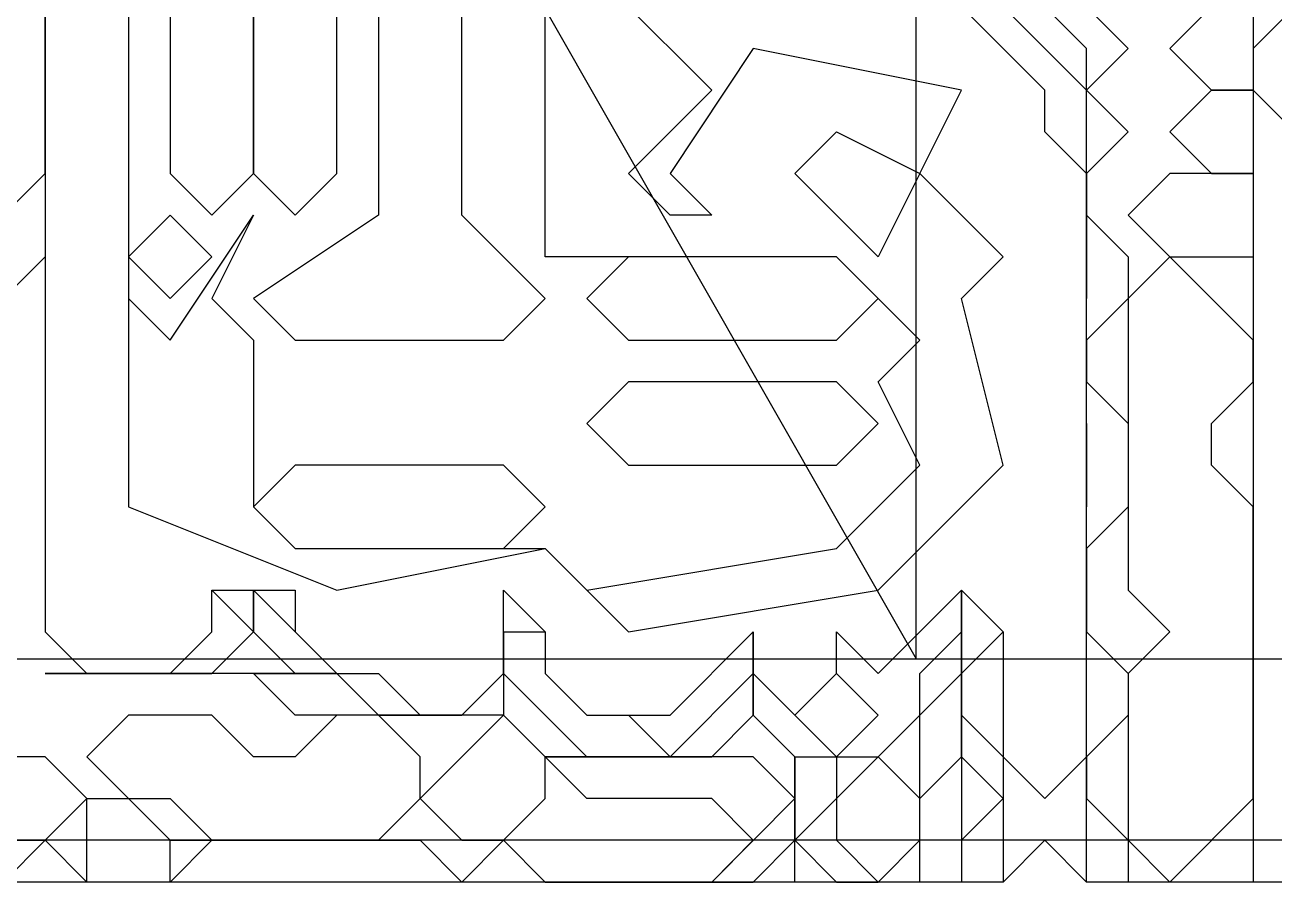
# Model space of a CAD drawing. Extents: x 46 to 224, y 52 to 151.
# Drawn here: x 57.26 to 75.11, y 51.81 to 64.05 of the extents above; entities that cross this region are included whole.
import ezdxf

# ---------------------------------------------------------------- set-up
doc = ezdxf.new("R2010")
doc.units = 0
doc.layers.add('OUTLINE', color=1, linetype='CONTINUOUS')

msp = doc.modelspace()

# ---------------------------------------------------------------- linework, layer by layer
for p, q in [((57.5532, 73.2421), (57.5532, 60.7421)), ((57.5532, 73.2421), (57.5532, 55.3849)), ((57.5532, 73.2421), (57.5532, 55.3849)), ((57.5532, 73.2421), (57.5532, 55.3849)), ((58.7437, 68.4802), (58.7437, 57.1707)), ((58.7437, 68.4802), (58.7437, 57.1707)), ((74.8151, 67.8849), (74.8151, 51.8135)), ((57.5532, 61.9326), (57.5532, 66.0992)), ((57.5532, 61.9326), (57.5532, 66.0992)), ((67.077, 63.123), (64.696, 65.504)), ((67.077, 63.123), (64.696, 65.504)), ((58.7437, 64.9088), (58.7437, 60.1468)), ((59.3389, 64.9088), (59.3389, 61.9326)), ((60.5294, 64.9088), (60.5294, 61.9326)), ((62.3151, 64.9088), (62.3151, 61.3373)), ((64.696, 60.7421), (64.696, 64.9088)), ((60.5294, 61.9326), (60.5294, 64.3135)), ((61.7198, 61.9326), (61.7198, 64.3135)), ((63.5056, 61.3373), (63.5056, 64.3135)), ((71.8389, 63.123), (70.6484, 64.3135)), ((72.4341, 63.123), (71.2437, 64.3135)), ((72.4341, 63.7183), (71.8389, 64.3135)), ((72.4341, 63.7183), (71.8389, 64.3135)), ((72.4341, 63.7183), (71.8389, 64.3135)), ((72.4341, 63.7183), (71.8389, 64.3135)), ((72.4341, 63.7183), (71.8389, 64.3135)), ((72.4341, 64.3135), (73.0294, 63.7183)), ((74.2198, 64.3135), (73.6246, 63.7183)), ((74.2198, 64.3135), (73.6246, 63.7183)), ((75.4103, 64.3135), (74.8151, 63.7183)), ((67.6722, 63.7183), (66.4818, 61.9326)), ((67.6722, 63.7183), (66.4818, 61.9326)), ((70.6484, 63.123), (67.6722, 63.7183)), ((70.6484, 63.123), (67.6722, 63.7183)), ((72.4341, 51.8135), (72.4341, 63.7183)), ((73.0294, 63.7183), (72.4341, 63.123)), ((72.4341, 51.8135), (72.4341, 63.7183)), ((72.4341, 51.8135), (72.4341, 63.7183)), ((72.4341, 51.8135), (72.4341, 63.7183)), ((72.4341, 51.8135), (72.4341, 63.7183)), ((73.6246, 63.7183), (74.2198, 63.123)), ((73.6246, 63.7183), (74.2198, 63.123)), ((74.8151, 63.7183), (74.8151, 63.123)), ((65.8865, 61.9326), (67.077, 63.123)), ((65.8865, 61.9326), (67.077, 63.123)), ((70.0532, 61.9326), (70.6484, 63.123)), ((70.0532, 61.9326), (70.6484, 63.123)), ((71.8389, 62.5278), (71.8389, 63.123)), ((72.4341, 63.123), (73.0294, 62.5278)), ((72.4341, 51.8135), (72.4341, 63.123)), ((74.2198, 63.123), (73.6246, 62.5278)), ((74.2198, 63.123), (73.6246, 62.5278)), ((74.2198, 63.123), (74.8151, 63.123)), ((74.8151, 63.123), (74.2198, 63.123)), ((74.2198, 63.123), (74.8151, 63.123)), ((74.8151, 63.123), (74.2198, 63.123)), ((74.8151, 63.123), (75.4103, 62.5278)), ((68.2675, 61.9326), (68.8627, 62.5278)), ((68.2675, 61.9326), (68.8627, 62.5278)), ((68.8627, 62.5278), (70.0532, 61.9326)), ((68.8627, 62.5278), (70.0532, 61.9326)), ((72.4341, 61.9326), (71.8389, 62.5278)), ((73.0294, 62.5278), (72.4341, 61.9326)), ((73.6246, 62.5278), (74.2198, 61.9326)), ((73.6246, 62.5278), (74.2198, 61.9326)), ((56.9579, 61.3373), (57.5532, 61.9326)), ((56.9579, 61.3373), (57.5532, 61.9326)), ((59.3389, 61.9326), (59.9341, 61.3373)), ((59.9341, 61.3373), (60.5294, 61.9326)), ((60.5294, 61.9326), (61.1246, 61.3373)), ((61.1246, 61.3373), (61.7198, 61.9326)), ((66.4818, 61.3373), (65.8865, 61.9326)), ((66.4818, 61.3373), (65.8865, 61.9326)), ((66.4818, 61.9326), (67.077, 61.3373)), ((66.4818, 61.9326), (67.077, 61.3373)), ((69.4579, 60.7421), (68.2675, 61.9326)), ((69.4579, 60.7421), (68.2675, 61.9326)), ((70.0532, 61.9326), (69.4579, 60.7421)), ((70.0532, 61.9326), (69.4579, 60.7421)), ((71.2437, 60.7421), (70.0532, 61.9326)), ((71.2437, 60.7421), (70.0532, 61.9326)), ((72.4341, 61.9326), (72.4341, 61.3373)), ((72.4341, 53.5992), (72.4341, 61.9326)), ((73.6246, 61.9326), (73.0294, 61.3373)), ((73.6246, 61.9326), (73.0294, 61.3373)), ((74.8151, 61.9326), (73.6246, 61.9326)), ((74.8151, 61.9326), (73.6246, 61.9326)), ((74.2198, 61.9326), (74.8151, 61.9326)), ((74.2198, 61.9326), (74.8151, 61.9326)), ((59.3389, 61.3373), (58.7437, 60.7421)), ((59.3389, 59.5516), (60.5294, 61.3373)), ((59.9341, 60.7421), (59.3389, 61.3373)), ((60.5294, 61.3373), (59.9341, 60.1468)), ((62.3151, 61.3373), (60.5294, 60.1468)), ((64.696, 60.1468), (63.5056, 61.3373)), ((67.077, 61.3373), (66.4818, 61.3373)), ((67.077, 61.3373), (66.4818, 61.3373)), ((72.4341, 61.3373), (72.4341, 60.1468)), ((72.4341, 60.7421), (72.4341, 61.3373)), ((72.4341, 61.3373), (73.0294, 60.7421)), ((73.0294, 61.3373), (73.6246, 60.7421)), ((73.0294, 61.3373), (73.6246, 60.7421)), ((57.5532, 60.7421), (56.9579, 60.1468)), ((58.7437, 60.7421), (59.3389, 60.1468)), ((59.3389, 60.1468), (59.9341, 60.7421)), ((68.8627, 60.7421), (64.696, 60.7421)), ((65.8865, 60.7421), (65.2913, 60.1468)), ((68.8627, 60.7421), (65.8865, 60.7421)), ((70.0532, 59.5516), (68.8627, 60.7421)), ((69.4579, 60.1468), (68.8627, 60.7421)), ((70.6484, 60.1468), (71.2437, 60.7421)), ((70.6484, 60.1468), (71.2437, 60.7421)), ((72.4341, 60.1468), (72.4341, 60.7421)), ((73.0294, 60.7421), (73.0294, 60.1468)), ((73.6246, 60.7421), (73.0294, 60.1468)), ((73.6246, 60.7421), (73.0294, 60.1468)), ((73.6246, 60.7421), (74.8151, 60.7421)), ((74.2198, 60.1468), (73.6246, 60.7421)), ((73.6246, 60.7421), (74.8151, 60.7421)), ((74.2198, 60.1468), (73.6246, 60.7421)), ((74.8151, 60.7421), (74.8151, 51.8135)), ((74.8151, 60.7421), (74.8151, 51.8135)), ((58.7437, 60.1468), (59.3389, 59.5516)), ((59.9341, 60.1468), (60.5294, 59.5516)), ((60.5294, 60.1468), (61.1246, 59.5516)), ((64.1008, 59.5516), (64.696, 60.1468)), ((65.2913, 60.1468), (65.8865, 59.5516)), ((68.8627, 59.5516), (69.4579, 60.1468)), ((71.2437, 57.7659), (70.6484, 60.1468)), ((71.2437, 57.7659), (70.6484, 60.1468)), ((73.0294, 60.1468), (72.4341, 59.5516)), ((73.0294, 60.1468), (73.0294, 55.9802)), ((73.0294, 60.1468), (73.0294, 55.9802)), ((74.8151, 59.5516), (74.2198, 60.1468)), ((74.8151, 59.5516), (74.2198, 60.1468)), ((60.5294, 59.5516), (60.5294, 57.1707)), ((61.1246, 59.5516), (64.1008, 59.5516)), ((65.8865, 59.5516), (68.8627, 59.5516)), ((69.4579, 58.9564), (70.0532, 59.5516)), ((72.4341, 59.5516), (72.4341, 58.9564)), ((74.8151, 58.9564), (74.8151, 59.5516)), ((74.8151, 58.9564), (74.8151, 59.5516)), ((65.8865, 58.9564), (65.2913, 58.3611)), ((68.8627, 58.9564), (65.8865, 58.9564)), ((69.4579, 58.3611), (68.8627, 58.9564)), ((70.0532, 57.7659), (69.4579, 58.9564)), ((72.4341, 58.9564), (73.0294, 58.3611)), ((74.2198, 58.3611), (74.8151, 58.9564)), ((74.2198, 58.3611), (74.8151, 58.9564)), ((65.2913, 58.3611), (65.8865, 57.7659)), ((68.8627, 57.7659), (69.4579, 58.3611)), ((72.4341, 58.3611), (72.4341, 57.1707)), ((72.4341, 57.7659), (72.4341, 58.3611)), ((73.0294, 58.3611), (73.0294, 57.1707)), ((74.2198, 57.7659), (74.2198, 58.3611)), ((74.2198, 57.7659), (74.2198, 58.3611)), ((61.1246, 57.7659), (60.5294, 57.1707)), ((64.1008, 57.7659), (61.1246, 57.7659)), ((64.696, 57.1707), (64.1008, 57.7659)), ((65.8865, 57.7659), (68.8627, 57.7659)), ((68.8627, 56.5754), (70.0532, 57.7659)), ((69.4579, 55.9802), (71.2437, 57.7659)), ((69.4579, 55.9802), (71.2437, 57.7659)), ((72.4341, 57.1707), (72.4341, 57.7659)), ((74.8151, 57.1707), (74.2198, 57.7659)), ((74.8151, 57.1707), (74.2198, 57.7659)), ((58.7437, 57.1707), (61.7198, 55.9802)), ((58.7437, 57.1707), (61.7198, 55.9802)), ((60.5294, 57.1707), (61.1246, 56.5754)), ((60.5294, 57.1707), (61.1246, 56.5754)), ((64.1008, 56.5754), (64.696, 57.1707)), ((73.0294, 57.1707), (72.4341, 56.5754)), ((74.8151, 53.004), (74.8151, 57.1707)), ((74.8151, 53.004), (74.8151, 57.1707)), ((61.1246, 56.5754), (64.696, 56.5754)), ((61.1246, 56.5754), (64.1008, 56.5754)), ((61.7198, 55.9802), (64.696, 56.5754)), ((61.7198, 55.9802), (64.696, 56.5754)), ((64.696, 56.5754), (65.8865, 55.3849)), ((64.696, 56.5754), (65.8865, 55.3849)), ((64.696, 56.5754), (65.2913, 55.9802)), ((65.2913, 55.9802), (68.8627, 56.5754)), ((72.4341, 56.5754), (72.4341, 55.3849)), ((60.5294, 55.3849), (59.9341, 55.9802)), ((59.9341, 55.9802), (60.5294, 55.9802)), ((59.9341, 55.3849), (59.9341, 55.9802)), ((59.9341, 55.9802), (61.1246, 55.9802)), ((60.5294, 55.9802), (60.5294, 55.3849)), ((60.5294, 55.3849), (60.5294, 55.9802)), ((60.5294, 55.9802), (60.5294, 55.3849)), ((60.5294, 55.3849), (60.5294, 55.9802)), ((60.5294, 55.3849), (60.5294, 55.9802)), ((60.5294, 55.9802), (60.5294, 55.3849)), ((60.5294, 55.9802), (61.7198, 54.7897)), ((60.5294, 55.9802), (60.5294, 55.3849)), ((60.5294, 55.3849), (60.5294, 55.9802)), ((61.1246, 55.9802), (61.1246, 55.3849)), ((64.1008, 54.7897), (64.1008, 55.9802)), ((64.1008, 55.9802), (64.696, 55.3849)), ((65.8865, 55.3849), (69.4579, 55.9802)), ((65.8865, 55.3849), (69.4579, 55.9802)), ((69.4579, 54.7897), (70.6484, 55.9802)), ((70.6484, 55.3849), (70.6484, 55.9802)), ((70.6484, 55.9802), (70.6484, 53.5992)), ((70.6484, 54.7897), (70.6484, 55.9802)), ((70.6484, 55.9802), (70.6484, 51.8135)), ((70.6484, 55.3849), (70.6484, 55.9802)), ((70.6484, 55.9802), (70.6484, 54.1945)), ((70.6484, 55.3849), (70.6484, 55.9802)), ((70.6484, 55.9802), (71.2437, 55.3849)), ((70.6484, 55.9802), (71.2437, 55.3849)), ((70.6484, 54.7897), (70.6484, 55.9802)), ((70.6484, 55.9802), (70.6484, 51.8135)), ((73.0294, 55.9802), (73.6246, 55.3849)), ((73.0294, 55.9802), (73.6246, 55.3849)), ((57.5532, 55.3849), (58.1484, 54.7897)), ((57.5532, 55.3849), (58.1484, 54.7897)), ((57.5532, 55.3849), (58.1484, 54.7897)), ((59.3389, 54.7897), (59.9341, 55.3849)), ((59.9341, 54.7897), (60.5294, 55.3849)), ((59.9341, 54.7897), (60.5294, 55.3849)), ((59.9341, 54.7897), (60.5294, 55.3849)), ((59.9341, 54.7897), (60.5294, 55.3849)), ((59.9341, 54.7897), (60.5294, 55.3849)), ((60.5294, 55.3849), (61.1246, 54.7897)), ((60.5294, 55.3849), (61.1246, 54.7897)), ((60.5294, 55.3849), (61.1246, 54.7897)), ((60.5294, 55.3849), (61.1246, 54.7897)), ((61.1246, 55.3849), (61.7198, 54.7897)), ((64.1008, 54.7897), (64.1008, 55.3849)), ((64.1008, 55.3849), (64.1008, 54.7897)), ((64.1008, 54.7897), (64.1008, 55.3849)), ((64.1008, 55.3849), (64.1008, 54.1945)), ((64.1008, 54.7897), (64.1008, 55.3849)), ((64.1008, 55.3849), (64.1008, 54.7897)), ((64.1008, 54.7897), (64.1008, 55.3849)), ((64.1008, 55.3849), (64.696, 55.3849)), ((64.1008, 54.7897), (64.1008, 55.3849)), ((64.1008, 55.3849), (64.1008, 54.1945)), ((64.696, 55.3849), (64.696, 54.7897)), ((64.696, 55.3849), (64.696, 54.7897)), ((66.4818, 54.1945), (67.6722, 55.3849)), ((67.6722, 54.7897), (67.6722, 55.3849)), ((67.6722, 55.3849), (67.6722, 54.1945)), ((67.6722, 55.3849), (67.6722, 54.7897)), ((68.8627, 54.7897), (68.8627, 55.3849)), ((68.8627, 55.3849), (69.4579, 54.7897)), ((70.0532, 54.7897), (70.6484, 55.3849)), ((70.0532, 54.7897), (70.6484, 55.3849)), ((70.0532, 54.7897), (70.6484, 55.3849)), ((70.6484, 55.3849), (70.6484, 51.8135)), ((70.6484, 54.7897), (70.6484, 55.3849)), ((70.6484, 55.3849), (70.6484, 51.8135)), ((70.6484, 54.7897), (70.6484, 55.3849)), ((71.2437, 55.3849), (70.6484, 54.7897)), ((71.2437, 55.3849), (71.2437, 53.5992)), ((72.4341, 55.3849), (73.0294, 54.7897)), ((73.6246, 55.3849), (73.0294, 54.7897)), ((73.6246, 55.3849), (73.0294, 54.7897)), ((60.5294, 54.7897), (57.5532, 54.7897)), ((57.5532, 54.7897), (59.9341, 54.7897)), ((61.7198, 54.7897), (58.1484, 54.7897)), ((58.1484, 54.7897), (59.9341, 54.7897)), ((58.1484, 54.7897), (59.9341, 54.7897)), ((58.1484, 54.7897), (59.9341, 54.7897)), ((58.1484, 54.7897), (59.3389, 54.7897)), ((61.7198, 54.7897), (58.1484, 54.7897)), ((58.1484, 54.7897), (59.9341, 54.7897)), ((61.1246, 54.1945), (60.5294, 54.7897)), ((60.5294, 54.7897), (61.7198, 54.7897)), ((61.1246, 54.7897), (60.5294, 54.7897)), ((61.1246, 54.7897), (62.3151, 54.7897)), ((61.7198, 54.7897), (61.1246, 54.7897)), ((61.1246, 54.7897), (61.7198, 54.7897)), ((61.1246, 54.7897), (62.3151, 54.7897)), ((61.1246, 54.7897), (61.7198, 54.7897)), ((61.7198, 54.7897), (62.3151, 54.1945)), ((62.3151, 54.1945), (61.7198, 54.7897)), ((61.7198, 54.7897), (62.3151, 54.7897)), ((61.7198, 54.7897), (62.3151, 54.7897)), ((61.7198, 54.7897), (62.3151, 54.1945)), ((62.3151, 54.1945), (61.7198, 54.7897)), ((62.3151, 54.7897), (62.9103, 54.1945)), ((62.3151, 54.7897), (62.9103, 54.1945)), ((62.3151, 54.7897), (62.9103, 54.1945)), ((62.3151, 54.7897), (62.9103, 54.1945)), ((63.5056, 54.1945), (64.1008, 54.7897)), ((63.5056, 54.1945), (64.1008, 54.7897)), ((63.5056, 54.1945), (64.1008, 54.7897)), ((63.5056, 54.1945), (64.1008, 54.7897)), ((63.5056, 54.1945), (64.1008, 54.7897)), ((63.5056, 54.1945), (64.1008, 54.7897)), ((64.1008, 54.7897), (65.2913, 53.5992)), ((64.1008, 54.7897), (65.2913, 53.5992)), ((64.696, 54.7897), (65.2913, 54.1945)), ((64.696, 54.7897), (65.2913, 54.1945)), ((66.4818, 53.5992), (67.6722, 54.7897)), ((67.6722, 54.1945), (67.6722, 54.7897)), ((67.6722, 54.7897), (67.6722, 54.1945)), ((67.6722, 54.1945), (67.6722, 54.7897)), ((67.6722, 54.7897), (67.6722, 54.1945)), ((67.6722, 54.1945), (67.6722, 54.7897)), ((67.6722, 54.7897), (67.6722, 54.1945)), ((67.6722, 54.1945), (67.6722, 54.7897)), ((67.6722, 54.7897), (67.6722, 54.1945)), ((67.6722, 54.7897), (68.2675, 54.1945)), ((67.6722, 54.1945), (67.6722, 54.7897)), ((67.6722, 54.7897), (67.6722, 54.1945)), ((68.2675, 54.1945), (68.8627, 54.7897)), ((68.8627, 54.7897), (68.2675, 54.1945)), ((69.4579, 54.1945), (68.8627, 54.7897)), ((69.4579, 53.5992), (70.6484, 54.7897)), ((69.4579, 53.5992), (70.6484, 54.7897)), ((70.0532, 54.1945), (70.0532, 54.7897)), ((70.0532, 54.1945), (70.6484, 54.7897)), ((70.0532, 54.1945), (70.0532, 54.7897)), ((70.0532, 54.1945), (70.0532, 54.7897)), ((70.6484, 53.5992), (70.6484, 54.7897)), ((70.6484, 54.7897), (70.6484, 54.1945)), ((73.0294, 54.7897), (73.0294, 54.1945)), ((73.0294, 54.7897), (73.0294, 52.4088)), ((73.0294, 54.7897), (73.0294, 52.4088)), ((58.7437, 54.1945), (58.1484, 53.5992)), ((59.9341, 54.1945), (58.7437, 54.1945)), ((60.5294, 53.5992), (59.9341, 54.1945)), ((64.1008, 54.1945), (61.1246, 54.1945)), ((61.7198, 54.1945), (61.1246, 53.5992)), ((62.3151, 54.1945), (61.7198, 54.1945)), ((62.3151, 54.1945), (63.5056, 54.1945)), ((64.1008, 54.1945), (62.3151, 54.1945)), ((62.9103, 53.5992), (62.3151, 54.1945)), ((62.3151, 54.1945), (63.5056, 54.1945)), ((64.1008, 54.1945), (62.3151, 54.1945)), ((62.9103, 54.1945), (63.5056, 54.1945)), ((62.9103, 54.1945), (63.5056, 54.1945)), ((64.1008, 54.1945), (62.9103, 53.004)), ((62.9103, 54.1945), (63.5056, 54.1945)), ((62.9103, 54.1945), (63.5056, 54.1945)), ((65.2913, 53.004), (64.1008, 54.1945)), ((64.1008, 54.1945), (64.696, 53.5992)), ((64.696, 53.5992), (64.1008, 54.1945)), ((64.696, 53.5992), (64.1008, 54.1945)), ((64.1008, 54.1945), (64.696, 53.5992)), ((64.696, 53.5992), (64.1008, 54.1945)), ((65.2913, 54.1945), (65.8865, 54.1945)), ((65.2913, 54.1945), (66.4818, 54.1945)), ((65.8865, 54.1945), (66.4818, 53.5992)), ((67.077, 53.5992), (67.6722, 54.1945)), ((67.077, 53.5992), (67.6722, 54.1945)), ((67.077, 53.5992), (67.6722, 54.1945)), ((67.077, 53.5992), (67.6722, 54.1945)), ((67.077, 53.5992), (67.6722, 54.1945)), ((67.6722, 54.1945), (68.2675, 53.5992)), ((67.6722, 54.1945), (68.2675, 53.5992)), ((67.6722, 54.1945), (68.2675, 53.5992)), ((67.6722, 54.1945), (68.2675, 53.5992)), ((67.6722, 54.1945), (68.2675, 53.5992)), ((67.6722, 54.1945), (68.2675, 53.5992)), ((68.2675, 54.1945), (68.8627, 53.5992)), ((68.8627, 53.5992), (69.4579, 54.1945)), ((69.4579, 53.5992), (70.0532, 54.1945)), ((69.4579, 53.5992), (70.0532, 54.1945)), ((69.4579, 53.5992), (70.0532, 54.1945)), ((70.0532, 52.4088), (70.0532, 54.1945)), ((70.6484, 54.1945), (71.2437, 53.5992)), ((70.6484, 54.1945), (71.2437, 53.5992)), ((73.0294, 54.1945), (72.4341, 53.5992)), ((57.5532, 53.5992), (56.9579, 53.5992)), ((58.1484, 53.004), (57.5532, 53.5992)), ((58.1484, 53.5992), (58.7437, 53.004)), ((61.1246, 53.5992), (60.5294, 53.5992)), ((62.9103, 53.004), (62.9103, 53.5992)), ((64.696, 53.5992), (67.077, 53.5992)), ((67.6722, 53.5992), (64.696, 53.5992)), ((64.696, 53.004), (64.696, 53.5992)), ((64.696, 53.5992), (67.077, 53.5992)), ((67.6722, 53.5992), (64.696, 53.5992)), ((65.2913, 53.5992), (67.077, 53.5992)), ((65.2913, 53.5992), (67.077, 53.5992)), ((67.6722, 53.5992), (66.4818, 53.5992)), ((66.4818, 53.5992), (67.077, 53.5992)), ((68.2675, 53.004), (67.6722, 53.5992)), ((68.2675, 53.004), (67.6722, 53.5992)), ((68.2675, 53.004), (67.6722, 53.5992)), ((68.2675, 53.5992), (69.4579, 53.5992)), ((68.2675, 53.5992), (68.2675, 52.4088)), ((68.2675, 53.004), (68.2675, 53.5992)), ((68.2675, 53.5992), (68.8627, 53.5992)), ((68.2675, 53.5992), (69.4579, 53.5992)), ((68.2675, 53.5992), (69.4579, 53.5992)), ((68.2675, 53.5992), (69.4579, 53.5992)), ((68.2675, 53.5992), (69.4579, 53.5992)), ((68.8627, 53.5992), (68.8627, 53.004)), ((69.4579, 53.5992), (68.8627, 53.004)), ((69.4579, 53.5992), (68.8627, 53.004)), ((70.0532, 53.004), (69.4579, 53.5992)), ((70.0532, 53.004), (69.4579, 53.5992)), ((70.0532, 53.004), (70.6484, 53.5992)), ((70.6484, 53.5992), (71.2437, 53.004)), ((71.2437, 53.5992), (71.2437, 51.8135)), ((71.2437, 53.5992), (71.2437, 51.8135)), ((71.2437, 53.5992), (71.8389, 53.004)), ((71.8389, 53.004), (72.4341, 53.5992)), ((72.4341, 53.5992), (72.4341, 53.004)), ((57.5532, 52.4088), (58.1484, 53.004)), ((58.1484, 51.8135), (58.1484, 53.004)), ((58.1484, 53.004), (58.7437, 53.004)), ((58.7437, 53.004), (59.3389, 52.4088)), ((58.7437, 53.004), (59.3389, 53.004)), ((59.3389, 53.004), (59.9341, 52.4088)), ((62.3151, 52.4088), (62.9103, 53.004)), ((62.9103, 53.004), (63.5056, 52.4088)), ((64.1008, 52.4088), (64.696, 53.004)), ((67.077, 53.004), (65.2913, 53.004)), ((67.6722, 52.4088), (67.077, 53.004)), ((67.077, 51.8135), (68.2675, 53.004)), ((67.077, 51.8135), (68.2675, 53.004)), ((68.2675, 51.8135), (68.2675, 53.004)), ((68.2675, 52.4088), (68.2675, 53.004)), ((68.8627, 53.004), (68.2675, 52.4088)), ((68.8627, 53.004), (68.8627, 52.4088)), ((68.8627, 53.004), (68.8627, 52.4088)), ((70.0532, 51.8135), (70.0532, 53.004)), ((70.0532, 52.4088), (70.0532, 53.004)), ((70.0532, 52.4088), (70.0532, 53.004)), ((71.2437, 53.004), (70.6484, 52.4088)), ((72.4341, 53.004), (73.0294, 52.4088)), ((73.6246, 51.8135), (74.8151, 53.004)), ((73.6246, 51.8135), (74.8151, 53.004)), ((76.6008, 52.4088), (46.8389, 52.4088)), ((76.6008, 52.4088), (46.8389, 52.4088)), ((77.196, 52.4088), (46.8389, 52.4088)), ((149.8151, 52.4088), (46.8389, 52.4088)), ((57.5532, 52.4088), (56.9579, 51.8135)), ((56.9579, 52.4088), (57.5532, 52.4088)), ((58.1484, 51.8135), (57.5532, 52.4088)), ((59.3389, 52.4088), (62.9103, 52.4088)), ((59.3389, 52.4088), (61.1246, 52.4088)), ((59.9341, 52.4088), (59.3389, 51.8135)), ((59.3389, 51.8135), (59.3389, 52.4088)), ((59.3389, 52.4088), (61.1246, 52.4088)), ((59.9341, 52.4088), (59.3389, 51.8135)), ((59.3389, 51.8135), (59.3389, 52.4088)), ((61.1246, 52.4088), (59.9341, 52.4088)), ((59.9341, 52.4088), (62.3151, 52.4088)), ((61.1246, 52.4088), (59.9341, 52.4088)), ((62.9103, 52.4088), (63.5056, 51.8135)), ((63.5056, 51.8135), (64.1008, 52.4088)), ((63.5056, 52.4088), (64.1008, 52.4088)), ((64.1008, 52.4088), (64.696, 51.8135)), ((67.077, 51.8135), (67.6722, 52.4088)), ((67.6722, 51.8135), (68.2675, 52.4088)), ((68.2675, 52.4088), (68.8627, 51.8135)), ((68.2675, 52.4088), (68.8627, 51.8135)), ((68.8627, 52.4088), (69.4579, 51.8135)), ((68.8627, 52.4088), (69.4579, 51.8135)), ((69.4579, 51.8135), (70.0532, 52.4088)), ((69.4579, 51.8135), (70.0532, 52.4088)), ((69.4579, 51.8135), (70.0532, 52.4088)), ((70.6484, 52.4088), (70.6484, 51.8135)), ((71.8389, 52.4088), (71.2437, 51.8135)), ((72.4341, 51.8135), (71.8389, 52.4088)), ((73.0294, 52.4088), (73.0294, 51.8135)), ((73.0294, 52.4088), (73.6246, 51.8135)), ((73.0294, 52.4088), (73.6246, 51.8135)), ((71.2437, 51.8135), (46.2437, 51.8135)), ((71.2437, 51.8135), (46.2437, 51.8135)), ((70.6484, 51.8135), (58.1484, 51.8135)), ((71.2437, 51.8135), (58.1484, 51.8135)), ((64.696, 51.8135), (67.077, 51.8135)), ((70.6484, 51.8135), (64.696, 51.8135)), ((64.696, 51.8135), (67.077, 51.8135)), ((70.6484, 51.8135), (64.696, 51.8135)), ((64.696, 51.8135), (67.077, 51.8135)), ((65.2913, 51.8135), (66.4818, 51.8135)), ((65.8865, 51.8135), (65.2913, 51.8135)), ((70.6484, 51.8135), (65.2913, 51.8135)), ((65.2913, 51.8135), (67.6722, 51.8135)), ((66.4818, 51.8135), (65.8865, 51.8135)), ((68.8627, 51.8135), (68.2675, 51.8135)), ((68.8627, 51.8135), (69.4579, 51.8135)), ((70.6484, 51.8135), (70.0532, 51.8135)), ((74.8151, 51.8135), (72.4341, 51.8135)), ((73.0294, 51.8135), (72.4341, 51.8135)), ((74.8151, 51.8135), (72.4341, 51.8135)), ((75.4103, 51.8135), (72.4341, 51.8135)), ((75.4103, 51.8135), (72.4341, 51.8135)), ((76.0056, 51.8135), (72.4341, 51.8135)), ((74.8151, 51.8135), (72.4341, 51.8135))]:
    msp.add_line(p, q)
at = {"layer": 'OUTLINE', "color": 1}
for p, q in [((70, 55), (70, 125)), ((50, 90), (70, 55)), ((50, 55), (220, 55))]:
    msp.add_line(p, q, dxfattribs=at)

doc.saveas('drawing.dxf')
